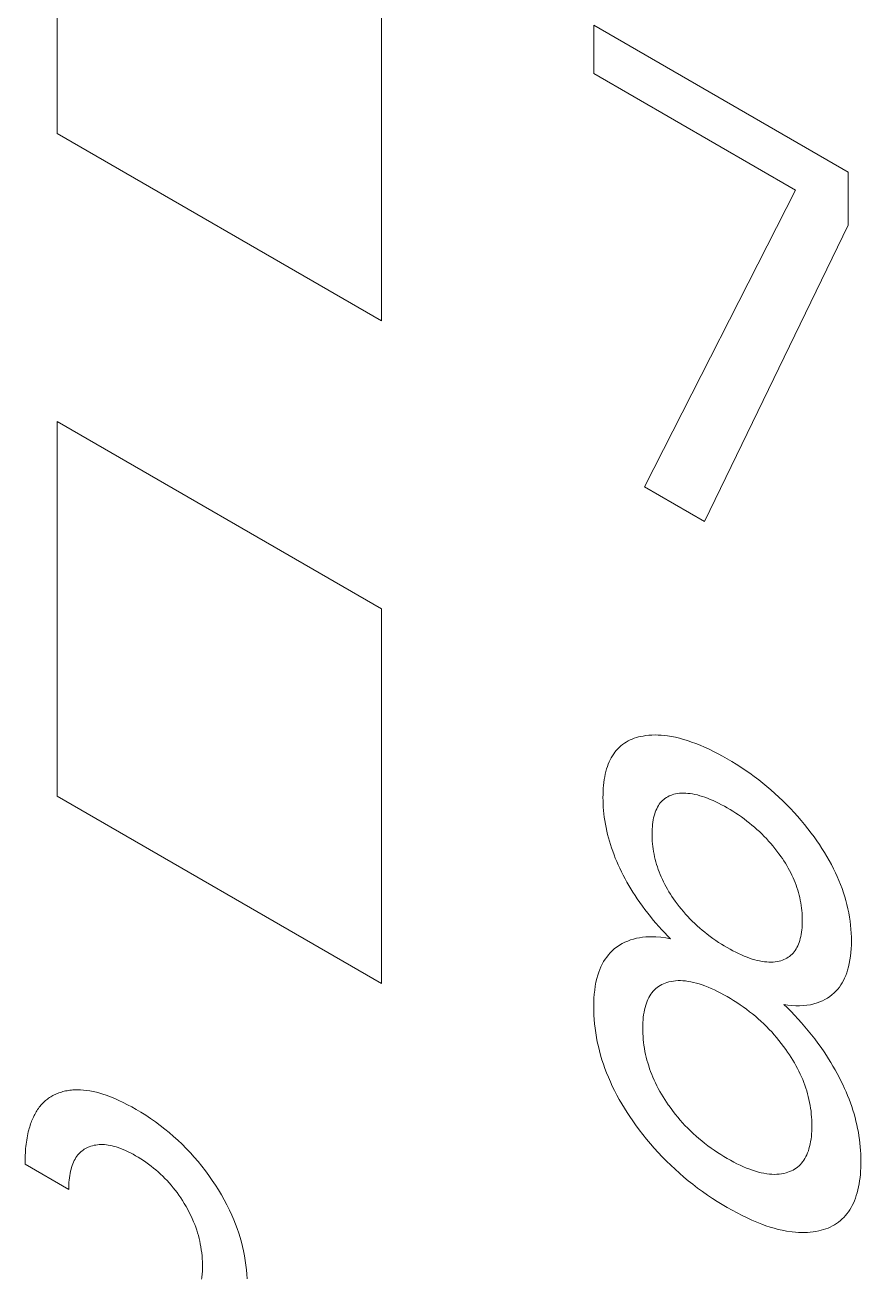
# Model space of a CAD drawing. Header units: inches. Extents: x 67578 to 72421, y -34894 to -31675.
# Drawn here: x 69740.17 to 69743.93, y -33412.7 to -33407.06 of the extents above; entities that cross this region are included whole.
import ezdxf

# ---------------------------------------------------------------- set-up
doc = ezdxf.new("R2010")
doc.units = ezdxf.units.IN
doc.header["$MEASUREMENT"] = 0

# ---------------------------------------------------------------- blocks, each defined once
blk = doc.blocks.new('ET200S')
at = {"lineweight": 0}
for p, q in [((92.917, -36.5998), (92.917, -37.6613)), ((93.8362, -38.192), (93.8362, -37.1305)), ((94.4372, -37.3551), (95.1581, -37.7713)), ((94.4372, -37.4922), (94.4372, -37.3551)), ((95.0085, -37.822), (94.4372, -37.4922)), ((92.917, -37.6613), (93.8362, -38.192)), ((95.1581, -37.7713), (95.1581, -37.9214)), ((94.5808, -38.6627), (95.0085, -37.822)), ((95.1581, -37.9214), (94.7515, -38.7612)), ((93.8362, -39.0085), (92.917, -38.4778)), ((92.917, -38.4778), (92.917, -39.5392)), ((94.7515, -38.7612), (94.5808, -38.6627)), ((93.8362, -40.0699), (93.8362, -39.0085)), ((94.524, -39.3888), (94.5189, -39.3925)), ((94.5293, -39.3855), (94.524, -39.3888)), ((94.5348, -39.3824), (94.5293, -39.3855)), ((94.5404, -39.3796), (94.5348, -39.3824)), ((94.5462, -39.3771), (94.5404, -39.3796)), ((94.5521, -39.3749), (94.5462, -39.3771)), ((94.5582, -39.3729), (94.5521, -39.3749)), ((94.5644, -39.3712), (94.5582, -39.3729)), ((94.5707, -39.3697), (94.5644, -39.3712)), ((94.5771, -39.3684), (94.5707, -39.3697)), ((94.5853, -39.3672), (94.5771, -39.3684)), ((94.5937, -39.3663), (94.5853, -39.3672)), ((94.6023, -39.3657), (94.5937, -39.3663)), ((94.6109, -39.3655), (94.6023, -39.3657)), ((94.6197, -39.3657), (94.6109, -39.3655)), ((94.6286, -39.3661), (94.6197, -39.3657)), ((94.6376, -39.367), (94.6286, -39.3661)), ((94.6466, -39.3681), (94.6376, -39.367)), ((94.6577, -39.3699), (94.6466, -39.3681)), ((94.6689, -39.3721), (94.6577, -39.3699)), ((94.6802, -39.3748), (94.6689, -39.3721)), ((94.6915, -39.3779), (94.6802, -39.3748)), ((94.703, -39.3815), (94.6915, -39.3779)), ((94.7145, -39.3854), (94.703, -39.3815)), ((94.7261, -39.3896), (94.7145, -39.3854)), ((94.7387, -39.3947), (94.7261, -39.3896)), ((94.4903, -39.4244), (94.4871, -39.43)), ((94.4938, -39.4191), (94.4903, -39.4244)), ((94.4974, -39.4141), (94.4938, -39.4191)), ((94.5013, -39.4093), (94.4974, -39.4141)), ((94.5053, -39.4047), (94.5013, -39.4093)), ((94.5096, -39.4005), (94.5053, -39.4047)), ((94.514, -39.3964), (94.5096, -39.4005)), ((94.5189, -39.3925), (94.514, -39.3964)), ((94.7514, -39.4002), (94.7387, -39.3947)), ((94.7642, -39.4061), (94.7514, -39.4002)), ((94.7769, -39.4123), (94.7642, -39.4061)), ((94.7897, -39.4189), (94.7769, -39.4123)), ((94.8025, -39.4258), (94.7897, -39.4189)), ((94.8153, -39.4331), (94.8025, -39.4258)), ((94.4739, -39.4615), (94.4718, -39.4688)), ((94.4762, -39.4545), (94.4739, -39.4615)), ((94.4786, -39.448), (94.4762, -39.4545)), ((94.4812, -39.4418), (94.4786, -39.448)), ((94.484, -39.4358), (94.4812, -39.4418)), ((94.4871, -39.43), (94.484, -39.4358)), ((94.8282, -39.4406), (94.8153, -39.4331)), ((94.841, -39.4485), (94.8282, -39.4406)), ((94.8538, -39.4567), (94.841, -39.4485)), ((94.8665, -39.4652), (94.8538, -39.4567)), ((94.4671, -39.4919), (94.466, -39.4999)), ((94.4685, -39.484), (94.4671, -39.4919)), ((94.47, -39.4763), (94.4685, -39.484)), ((94.4718, -39.4688), (94.47, -39.4763)), ((94.8793, -39.474), (94.8665, -39.4652)), ((94.892, -39.4832), (94.8793, -39.474)), ((94.9046, -39.4927), (94.892, -39.4832)), ((94.9162, -39.5018), (94.9046, -39.4927)), ((94.4636, -39.5337), (94.4635, -39.5425)), ((94.4639, -39.5251), (94.4636, -39.5337)), ((94.4644, -39.5165), (94.4639, -39.5251)), ((94.4651, -39.5082), (94.4644, -39.5165)), ((94.466, -39.4999), (94.4651, -39.5082)), ((94.6597, -39.5349), (94.6642, -39.5336)), ((94.6642, -39.5336), (94.6688, -39.5325)), ((94.6688, -39.5325), (94.6744, -39.5314)), ((94.6744, -39.5314), (94.6801, -39.5307)), ((94.6801, -39.5307), (94.686, -39.5303)), ((94.686, -39.5303), (94.692, -39.5302)), ((94.692, -39.5302), (94.698, -39.5303)), ((94.698, -39.5303), (94.7042, -39.5308)), ((94.7042, -39.5308), (94.7104, -39.5315)), ((94.7104, -39.5315), (94.7172, -39.5325)), ((94.7172, -39.5325), (94.7241, -39.5339)), ((94.7241, -39.5339), (94.731, -39.5355)), ((94.9277, -39.5112), (94.9162, -39.5018)), ((94.9392, -39.5209), (94.9277, -39.5112)), ((94.9505, -39.5309), (94.9392, -39.5209)), ((94.9618, -39.5413), (94.9505, -39.5309)), ((92.917, -39.5392), (93.8362, -40.0699)), ((94.4635, -39.5425), (94.4636, -39.5516)), ((94.4636, -39.5516), (94.464, -39.5608)), ((94.464, -39.5608), (94.4645, -39.5701)), ((94.6179, -39.5699), (94.6204, -39.5657)), ((94.6204, -39.5657), (94.623, -39.5617)), ((94.623, -39.5617), (94.6258, -39.558)), ((94.6258, -39.558), (94.6288, -39.5545)), ((94.6288, -39.5545), (94.632, -39.5512)), ((94.632, -39.5512), (94.6355, -39.5481)), ((94.6355, -39.5481), (94.6391, -39.5453)), ((94.6391, -39.5453), (94.643, -39.5427)), ((94.643, -39.5427), (94.6469, -39.5404)), ((94.6469, -39.5404), (94.651, -39.5383)), ((94.651, -39.5383), (94.6553, -39.5365)), ((94.6553, -39.5365), (94.6597, -39.5349)), ((94.731, -39.5355), (94.738, -39.5374)), ((94.738, -39.5374), (94.7451, -39.5396)), ((94.7451, -39.5396), (94.7522, -39.542)), ((94.7522, -39.542), (94.7593, -39.5446)), ((94.7593, -39.5446), (94.7673, -39.5478)), ((94.7673, -39.5478), (94.7752, -39.5513)), ((94.7752, -39.5513), (94.7832, -39.555)), ((94.7832, -39.555), (94.7912, -39.5589)), ((94.7912, -39.5589), (94.7993, -39.5631)), ((94.7993, -39.5631), (94.8073, -39.5674)), ((94.8073, -39.5674), (94.8153, -39.572)), ((94.973, -39.5519), (94.9618, -39.5413)), ((94.9841, -39.5629), (94.973, -39.5519)), ((94.9944, -39.5736), (94.9841, -39.5629)), ((94.4645, -39.5701), (94.4652, -39.5795)), ((94.4652, -39.5795), (94.4661, -39.5889)), ((94.4661, -39.5889), (94.4673, -39.5985)), ((94.4673, -39.5985), (94.4687, -39.6082)), ((94.6057, -39.6063), (94.6069, -39.6003)), ((94.6069, -39.6003), (94.6083, -39.5944)), ((94.6083, -39.5944), (94.61, -39.5888)), ((94.61, -39.5888), (94.6117, -39.5838)), ((94.6117, -39.5838), (94.6136, -39.579)), ((94.6136, -39.579), (94.6156, -39.5744)), ((94.6156, -39.5744), (94.6179, -39.5699)), ((94.8153, -39.572), (94.8234, -39.5767)), ((94.8234, -39.5767), (94.8314, -39.5816)), ((94.8314, -39.5816), (94.8395, -39.5868)), ((94.8395, -39.5868), (94.8475, -39.5921)), ((94.8475, -39.5921), (94.8555, -39.5976)), ((94.8555, -39.5976), (94.8634, -39.6034)), ((94.8634, -39.6034), (94.8714, -39.6093)), ((95.0047, -39.5846), (94.9944, -39.5736)), ((95.0148, -39.5958), (95.0047, -39.5846)), ((95.0248, -39.6074), (95.0148, -39.5958)), ((94.4687, -39.6082), (94.4703, -39.6179)), ((94.4703, -39.6179), (94.4722, -39.6277)), ((94.4722, -39.6277), (94.4743, -39.6376)), ((94.4743, -39.6376), (94.4766, -39.6471)), ((94.6026, -39.6453), (94.6027, -39.6385)), ((94.6027, -39.6385), (94.6029, -39.6318)), ((94.6029, -39.6318), (94.6034, -39.6252)), ((94.6034, -39.6252), (94.604, -39.6188)), ((94.604, -39.6188), (94.6048, -39.6124)), ((94.6048, -39.6124), (94.6057, -39.6063)), ((94.8714, -39.6093), (94.8785, -39.6149)), ((94.8785, -39.6149), (94.8856, -39.6207)), ((94.8856, -39.6207), (94.8927, -39.6267)), ((94.8927, -39.6267), (94.8997, -39.6329)), ((94.8997, -39.6329), (94.9066, -39.6392)), ((94.9066, -39.6392), (94.9135, -39.6458)), ((95.0346, -39.6192), (95.0248, -39.6074)), ((95.0442, -39.6313), (95.0346, -39.6192)), ((95.0536, -39.6436), (95.0442, -39.6313)), ((94.4766, -39.6471), (94.4791, -39.6566)), ((94.4791, -39.6566), (94.4818, -39.6662)), ((94.4818, -39.6662), (94.4847, -39.6758)), ((94.4847, -39.6758), (94.4878, -39.6854)), ((94.6027, -39.6523), (94.6026, -39.6453)), ((94.6029, -39.6593), (94.6027, -39.6523)), ((94.6033, -39.6665), (94.6029, -39.6593)), ((94.6039, -39.6737), (94.6033, -39.6665)), ((94.6047, -39.681), (94.6039, -39.6737)), ((94.9135, -39.6458), (94.9203, -39.6526)), ((94.9203, -39.6526), (94.9265, -39.6591)), ((94.9265, -39.6591), (94.9327, -39.6658)), ((94.9327, -39.6658), (94.9387, -39.6726)), ((94.9387, -39.6726), (94.9447, -39.6796)), ((95.0614, -39.6541), (95.0536, -39.6436)), ((95.0691, -39.6649), (95.0614, -39.6541)), ((95.0766, -39.6758), (95.0691, -39.6649)), ((95.0838, -39.6869), (95.0766, -39.6758)), ((94.4878, -39.6854), (94.4912, -39.695)), ((94.4912, -39.695), (94.4948, -39.7046)), ((94.4948, -39.7046), (94.4985, -39.7142)), ((94.6057, -39.6883), (94.6047, -39.681)), ((94.6069, -39.6958), (94.6057, -39.6883)), ((94.6083, -39.7033), (94.6069, -39.6958)), ((94.6099, -39.7109), (94.6083, -39.7033)), ((94.6116, -39.7179), (94.6099, -39.7109)), ((94.9447, -39.6796), (94.9506, -39.6868)), ((94.9506, -39.6868), (94.9563, -39.6942)), ((94.9563, -39.6942), (94.9619, -39.7017)), ((94.9619, -39.7017), (94.963, -39.7032)), ((94.963, -39.7032), (94.9674, -39.7095)), ((94.9674, -39.7095), (94.9718, -39.7158)), ((95.0909, -39.6981), (95.0838, -39.6869)), ((95.0977, -39.7095), (95.0909, -39.6981)), ((95.1043, -39.721), (95.0977, -39.7095)), ((94.4985, -39.7142), (94.5025, -39.7237)), ((94.5025, -39.7237), (94.5066, -39.7332)), ((94.5066, -39.7332), (94.5112, -39.7432)), ((94.5112, -39.7432), (94.516, -39.7531)), ((94.6134, -39.7249), (94.6116, -39.7179)), ((94.6155, -39.732), (94.6134, -39.7249)), ((94.6177, -39.7391), (94.6155, -39.732)), ((94.6201, -39.7462), (94.6177, -39.7391)), ((94.6228, -39.7533), (94.6201, -39.7462)), ((94.9718, -39.7158), (94.976, -39.7223)), ((94.976, -39.7223), (94.9802, -39.7289)), ((94.9802, -39.7289), (94.9842, -39.7355)), ((94.9842, -39.7355), (94.988, -39.7423)), ((94.988, -39.7423), (94.9917, -39.7491)), ((95.1107, -39.7326), (95.1043, -39.721)), ((95.1167, -39.7444), (95.1107, -39.7326)), ((95.1221, -39.7556), (95.1167, -39.7444)), ((94.516, -39.7531), (94.521, -39.7629)), ((94.521, -39.7629), (94.5262, -39.7727)), ((94.5262, -39.7727), (94.5315, -39.7824)), ((94.5315, -39.7824), (94.537, -39.792)), ((94.6256, -39.7603), (94.6228, -39.7533)), ((94.6285, -39.7674), (94.6256, -39.7603)), ((94.6317, -39.7744), (94.6285, -39.7674)), ((94.6351, -39.7815), (94.6317, -39.7744)), ((94.6387, -39.7886), (94.6351, -39.7815)), ((94.9917, -39.7491), (94.9953, -39.7559)), ((94.9953, -39.7559), (94.9987, -39.7629)), ((94.9987, -39.7629), (95.0019, -39.7698)), ((95.0019, -39.7698), (95.0049, -39.7768)), ((95.0049, -39.7768), (95.0077, -39.7838)), ((95.1272, -39.7668), (95.1221, -39.7556)), ((95.132, -39.7781), (95.1272, -39.7668)), ((95.1365, -39.7894), (95.132, -39.7781)), ((94.537, -39.792), (94.5427, -39.8015)), ((94.5427, -39.8015), (94.5485, -39.8109)), ((94.5485, -39.8109), (94.5545, -39.8202)), ((94.6425, -39.7956), (94.6387, -39.7886)), ((94.6464, -39.8025), (94.6425, -39.7956)), ((94.6505, -39.8094), (94.6464, -39.8025)), ((94.6547, -39.8161), (94.6505, -39.8094)), ((94.659, -39.8228), (94.6547, -39.8161)), ((95.0077, -39.7838), (95.0103, -39.7909)), ((95.0103, -39.7909), (95.0128, -39.7979)), ((95.0128, -39.7979), (95.0151, -39.805)), ((95.0151, -39.805), (95.0171, -39.812)), ((95.0171, -39.812), (95.019, -39.819)), ((95.1408, -39.8008), (95.1365, -39.7894)), ((95.1447, -39.8122), (95.1408, -39.8008)), ((95.1483, -39.8235), (95.1447, -39.8122)), ((94.5545, -39.8202), (94.5605, -39.8293)), ((94.5605, -39.8293), (94.5677, -39.8398)), ((94.5677, -39.8398), (94.575, -39.8502)), ((94.575, -39.8502), (94.5825, -39.8603)), ((94.6635, -39.8294), (94.659, -39.8228)), ((94.668, -39.8359), (94.6635, -39.8294)), ((94.6736, -39.8435), (94.668, -39.8359)), ((94.6794, -39.851), (94.6736, -39.8435)), ((94.6853, -39.8584), (94.6794, -39.851)), ((95.019, -39.819), (95.0207, -39.826)), ((95.0207, -39.826), (95.0224, -39.8335)), ((95.0224, -39.8335), (95.0238, -39.8409)), ((95.0238, -39.8409), (95.025, -39.8483)), ((95.025, -39.8483), (95.0259, -39.8556)), ((95.1516, -39.8348), (95.1483, -39.8235)), ((95.1545, -39.8461), (95.1516, -39.8348)), ((95.1573, -39.858), (95.1545, -39.8461)), ((94.5825, -39.8603), (94.5901, -39.8703)), ((94.5901, -39.8703), (94.5978, -39.8801)), ((94.5978, -39.8801), (94.6056, -39.8897)), ((94.6912, -39.8656), (94.6853, -39.8584)), ((94.6973, -39.8726), (94.6912, -39.8656)), ((94.7035, -39.8794), (94.6973, -39.8726)), ((94.7098, -39.886), (94.7035, -39.8794)), ((94.7166, -39.8929), (94.7098, -39.886)), ((95.0259, -39.8556), (95.0267, -39.8628)), ((95.0267, -39.8628), (95.0273, -39.87)), ((95.0273, -39.87), (95.0278, -39.8771)), ((95.0278, -39.8771), (95.028, -39.8841)), ((95.028, -39.8841), (95.0281, -39.891)), ((95.1597, -39.8697), (95.1573, -39.858)), ((95.1617, -39.8814), (95.1597, -39.8697)), ((95.1634, -39.8929), (95.1617, -39.8814)), ((94.6056, -39.8897), (94.6136, -39.899)), ((94.6136, -39.899), (94.6217, -39.9082)), ((94.6217, -39.9082), (94.6299, -39.9173)), ((94.6299, -39.9173), (94.6383, -39.9261)), ((94.7235, -39.8996), (94.7166, -39.8929)), ((94.7305, -39.9061), (94.7235, -39.8996)), ((94.7375, -39.9124), (94.7305, -39.9061)), ((94.7446, -39.9184), (94.7375, -39.9124)), ((94.7517, -39.9243), (94.7446, -39.9184)), ((94.7589, -39.93), (94.7517, -39.9243)), ((95.026, -39.9242), (95.025, -39.9304)), ((95.0268, -39.9178), (95.026, -39.9242)), ((95.0274, -39.9113), (95.0268, -39.9178)), ((95.0278, -39.9046), (95.0274, -39.9113)), ((95.028, -39.8978), (95.0278, -39.9046)), ((95.0281, -39.891), (95.028, -39.8978)), ((95.1648, -39.9044), (95.1634, -39.8929)), ((95.1658, -39.9157), (95.1648, -39.9044)), ((95.1666, -39.9268), (95.1658, -39.9157)), ((94.5179, -39.9564), (94.5105, -39.9607)), ((94.5256, -39.9525), (94.5179, -39.9564)), ((94.5336, -39.9491), (94.5256, -39.9525)), ((94.5417, -39.9461), (94.5336, -39.9491)), ((94.55, -39.9436), (94.5417, -39.9461)), ((94.5584, -39.9414), (94.55, -39.9436)), ((94.567, -39.9397), (94.5584, -39.9414)), ((94.5757, -39.9384), (94.567, -39.9397)), ((94.5849, -39.9375), (94.5757, -39.9384)), ((94.5943, -39.9371), (94.5849, -39.9375)), ((94.6039, -39.937), (94.5943, -39.9371)), ((94.6136, -39.9374), (94.6039, -39.937)), ((94.6273, -39.9386), (94.6136, -39.9374)), ((94.6412, -39.9405), (94.6273, -39.9386)), ((94.6383, -39.9261), (94.6467, -39.9347)), ((94.6552, -39.943), (94.6412, -39.9405)), ((94.6467, -39.9347), (94.6552, -39.943)), ((94.7669, -39.936), (94.7589, -39.93)), ((94.7749, -39.9419), (94.7669, -39.936)), ((94.783, -39.9475), (94.7749, -39.9419)), ((94.7911, -39.9529), (94.783, -39.9475)), ((94.7991, -39.958), (94.7911, -39.9529)), ((94.8072, -39.963), (94.7991, -39.958)), ((95.0173, -39.9581), (95.0152, -39.9628)), ((95.0191, -39.9532), (95.0173, -39.9581)), ((95.0208, -39.9481), (95.0191, -39.9532)), ((95.0224, -39.9424), (95.0208, -39.9481)), ((95.0238, -39.9365), (95.0224, -39.9424)), ((95.025, -39.9304), (95.0238, -39.9365)), ((95.1665, -39.971), (95.167, -39.9599)), ((95.167, -39.9378), (95.1666, -39.9268)), ((95.1672, -39.9487), (95.167, -39.9378)), ((95.167, -39.9599), (95.1672, -39.9487)), ((94.474, -39.9944), (94.4695, -40.0007)), ((94.4787, -39.9884), (94.474, -39.9944)), ((94.4837, -39.9827), (94.4787, -39.9884)), ((94.4899, -39.9765), (94.4837, -39.9827)), ((94.4964, -39.9707), (94.4899, -39.9765)), ((94.5033, -39.9655), (94.4964, -39.9707)), ((94.5105, -39.9607), (94.5033, -39.9655)), ((94.8153, -39.9678), (94.8072, -39.963)), ((94.8235, -39.9724), (94.8153, -39.9678)), ((94.8316, -39.9768), (94.8235, -39.9724)), ((94.8396, -39.9809), (94.8316, -39.9768)), ((94.8477, -39.9849), (94.8396, -39.9809)), ((94.8558, -39.9886), (94.8477, -39.9849)), ((94.8638, -39.992), (94.8558, -39.9886)), ((94.8718, -39.9952), (94.8638, -39.992)), ((94.879, -39.9978), (94.8718, -39.9952)), ((94.9882, -39.9952), (94.9843, -39.9976)), ((94.992, -39.9925), (94.9882, -39.9952)), ((94.9956, -39.9896), (94.992, -39.9925)), ((94.999, -39.9864), (94.9956, -39.9896)), ((95.0022, -39.9831), (94.999, -39.9864)), ((95.0051, -39.9795), (95.0022, -39.9831)), ((95.0079, -39.9756), (95.0051, -39.9795)), ((95.0106, -39.9716), (95.0079, -39.9756)), ((95.013, -39.9673), (95.0106, -39.9716)), ((95.0152, -39.9628), (95.013, -39.9673)), ((95.1631, -40.0027), (95.1646, -39.9924)), ((95.1646, -39.9924), (95.1657, -39.9818)), ((95.1657, -39.9818), (95.1665, -39.971)), ((94.4546, -40.0295), (94.4516, -40.0374)), ((94.4579, -40.0218), (94.4546, -40.0295)), ((94.4615, -40.0145), (94.4579, -40.0218)), ((94.4654, -40.0074), (94.4615, -40.0145)), ((94.4695, -40.0007), (94.4654, -40.0074)), ((94.8861, -40.0002), (94.879, -39.9978)), ((94.8932, -40.0023), (94.8861, -40.0002)), ((94.9002, -40.0041), (94.8932, -40.0023)), ((94.9072, -40.0057), (94.9002, -40.0041)), ((94.9141, -40.0069), (94.9072, -40.0057)), ((94.9209, -40.0079), (94.9141, -40.0069)), ((94.9272, -40.0085), (94.9209, -40.0079)), ((94.9334, -40.0088), (94.9272, -40.0085)), ((94.9395, -40.0089), (94.9334, -40.0088)), ((94.9454, -40.0086), (94.9395, -40.0089)), ((94.9513, -40.008), (94.9454, -40.0086)), ((94.9571, -40.0072), (94.9513, -40.008)), ((94.9627, -40.006), (94.9571, -40.0072)), ((94.9672, -40.0048), (94.9627, -40.006)), ((94.9717, -40.0033), (94.9672, -40.0048)), ((94.976, -40.0016), (94.9717, -40.0033)), ((94.9802, -39.9997), (94.976, -40.0016)), ((94.9843, -39.9976), (94.9802, -39.9997)), ((95.1564, -40.0319), (95.159, -40.0225)), ((95.159, -40.0225), (95.1612, -40.0128)), ((95.1612, -40.0128), (95.1631, -40.0027)), ((94.4436, -40.0661), (94.4417, -40.0769)), ((94.446, -40.0557), (94.4436, -40.0661)), ((94.4488, -40.0456), (94.446, -40.0557)), ((94.4516, -40.0374), (94.4488, -40.0456)), ((94.6398, -40.0681), (94.6448, -40.0664)), ((94.6448, -40.0664), (94.65, -40.065)), ((94.65, -40.065), (94.6563, -40.0636)), ((94.6563, -40.0636), (94.6628, -40.0625)), ((94.6628, -40.0625), (94.6694, -40.0618)), ((94.6694, -40.0618), (94.6762, -40.0614)), ((94.6762, -40.0614), (94.683, -40.0614)), ((94.683, -40.0614), (94.69, -40.0617)), ((94.69, -40.0617), (94.6971, -40.0623)), ((94.6971, -40.0623), (94.7047, -40.0633)), ((94.7047, -40.0633), (94.7125, -40.0647)), ((94.7125, -40.0647), (94.7203, -40.0664)), ((94.7203, -40.0664), (94.7282, -40.0684)), ((95.141, -40.0674), (95.1446, -40.0609)), ((95.1446, -40.0609), (95.148, -40.054)), ((95.148, -40.054), (95.1511, -40.0469)), ((95.1511, -40.0469), (95.1539, -40.0395)), ((95.1539, -40.0395), (95.1564, -40.0319)), ((94.4388, -40.0993), (94.438, -40.111)), ((94.4401, -40.088), (94.4388, -40.0993)), ((94.4417, -40.0769), (94.4401, -40.088)), ((94.5961, -40.1045), (94.599, -40.0998)), ((94.599, -40.0998), (94.6021, -40.0955)), ((94.6021, -40.0955), (94.6055, -40.0914)), ((94.6055, -40.0914), (94.609, -40.0876)), ((94.609, -40.0876), (94.6129, -40.0839)), ((94.6129, -40.0839), (94.617, -40.0806)), ((94.617, -40.0806), (94.6212, -40.0776)), ((94.6212, -40.0776), (94.6256, -40.0748)), ((94.6256, -40.0748), (94.6302, -40.0723)), ((94.6302, -40.0723), (94.635, -40.0701)), ((94.635, -40.0701), (94.6398, -40.0681)), ((94.7282, -40.0684), (94.7361, -40.0707)), ((94.7361, -40.0707), (94.7442, -40.0733)), ((94.7442, -40.0733), (94.7522, -40.0762)), ((94.7522, -40.0762), (94.7612, -40.0797)), ((94.7612, -40.0797), (94.7701, -40.0835)), ((94.7701, -40.0835), (94.7791, -40.0876)), ((94.7791, -40.0876), (94.7882, -40.092)), ((94.7882, -40.092), (94.7972, -40.0967)), ((94.7972, -40.0967), (94.8063, -40.1015)), ((94.8063, -40.1015), (94.8153, -40.1067)), ((95.1058, -40.1065), (95.1122, -40.1016)), ((95.1122, -40.1016), (95.1183, -40.0963)), ((95.1183, -40.0963), (95.1241, -40.0905)), ((95.1241, -40.0905), (95.1287, -40.0852)), ((95.1287, -40.0852), (95.133, -40.0796)), ((95.133, -40.0796), (95.1372, -40.0736)), ((95.1372, -40.0736), (95.141, -40.0674)), ((94.4374, -40.1228), (94.4372, -40.1349)), ((94.4372, -40.1349), (94.4374, -40.1469)), ((94.438, -40.111), (94.4374, -40.1228)), ((94.5811, -40.144), (94.5827, -40.1374)), ((94.5827, -40.1374), (94.5845, -40.131)), ((94.5845, -40.131), (94.5864, -40.1252)), ((94.5864, -40.1252), (94.5885, -40.1197)), ((94.5885, -40.1197), (94.5908, -40.1144)), ((94.5908, -40.1144), (94.5933, -40.1093)), ((94.5933, -40.1093), (94.5961, -40.1045)), ((94.8153, -40.1067), (94.8245, -40.112)), ((94.8245, -40.112), (94.8336, -40.1176)), ((94.8336, -40.1176), (94.8427, -40.1235)), ((94.8427, -40.1235), (94.8518, -40.1296)), ((94.8518, -40.1296), (94.8609, -40.1359)), ((94.8609, -40.1359), (94.8699, -40.1425)), ((94.9755, -40.1288), (94.9869, -40.1306)), ((94.9858, -40.1386), (94.9755, -40.1288)), ((94.9869, -40.1306), (94.9982, -40.1319)), ((94.9982, -40.1319), (95.0094, -40.1326)), ((95.0094, -40.1326), (95.0201, -40.1327)), ((95.0201, -40.1327), (95.0306, -40.1322)), ((95.0306, -40.1322), (95.0409, -40.1311)), ((95.0409, -40.1311), (95.0509, -40.1295)), ((95.0509, -40.1295), (95.0607, -40.1273)), ((95.0607, -40.1273), (95.0702, -40.1245)), ((95.0702, -40.1245), (95.0778, -40.1217)), ((95.0778, -40.1217), (95.0851, -40.1185)), ((95.0851, -40.1185), (95.0923, -40.115)), ((95.0923, -40.115), (95.0992, -40.1109)), ((95.0992, -40.1109), (95.1058, -40.1065)), ((94.4374, -40.1469), (94.4378, -40.159)), ((94.4378, -40.159), (94.4385, -40.1714)), ((94.4385, -40.1714), (94.4396, -40.1838)), ((94.5767, -40.1799), (94.5772, -40.1724)), ((94.5772, -40.1724), (94.5778, -40.1651)), ((94.5778, -40.1651), (94.5787, -40.1579)), ((94.5787, -40.1579), (94.5798, -40.1509)), ((94.5798, -40.1509), (94.5811, -40.144)), ((94.8699, -40.1425), (94.8789, -40.1493)), ((94.8789, -40.1493), (94.887, -40.1558)), ((94.887, -40.1558), (94.8951, -40.1624)), ((94.8951, -40.1624), (94.903, -40.1693)), ((94.903, -40.1693), (94.911, -40.1764)), ((94.9961, -40.1488), (94.9858, -40.1386)), ((95.0062, -40.1593), (94.9961, -40.1488)), ((95.0162, -40.17), (95.0062, -40.1593)), ((95.026, -40.1808), (95.0162, -40.17)), ((94.4396, -40.1838), (94.4411, -40.1964)), ((94.4411, -40.1964), (94.4428, -40.2092)), ((94.5763, -40.1952), (94.5764, -40.1875)), ((94.5764, -40.2032), (94.5763, -40.1952)), ((94.5764, -40.1875), (94.5767, -40.1799)), ((94.5766, -40.2113), (94.5764, -40.2032)), ((94.911, -40.1764), (94.9188, -40.1838)), ((94.9188, -40.1838), (94.9266, -40.1914)), ((94.9266, -40.1914), (94.9343, -40.1993)), ((94.9343, -40.1993), (94.9414, -40.2068)), ((94.9414, -40.2068), (94.9484, -40.2146)), ((95.0356, -40.1919), (95.026, -40.1808)), ((95.045, -40.2033), (95.0356, -40.1919)), ((95.0543, -40.2148), (95.045, -40.2033)), ((94.4428, -40.2092), (94.445, -40.222)), ((94.445, -40.222), (94.4475, -40.235)), ((94.4475, -40.235), (94.4504, -40.2481)), ((94.5771, -40.2195), (94.5766, -40.2113)), ((94.5777, -40.2277), (94.5771, -40.2195)), ((94.5786, -40.2361), (94.5777, -40.2277)), ((94.5797, -40.2445), (94.5786, -40.2361)), ((94.9484, -40.2146), (94.9552, -40.2226)), ((94.9552, -40.2226), (94.962, -40.2307)), ((94.962, -40.2307), (94.9686, -40.2391)), ((94.9686, -40.2391), (94.9751, -40.2477)), ((95.0634, -40.2266), (95.0543, -40.2148)), ((95.0724, -40.2386), (95.0634, -40.2266)), ((95.0812, -40.2509), (95.0724, -40.2386)), ((94.4504, -40.2481), (94.4535, -40.2604)), ((94.4535, -40.2604), (94.4569, -40.2729)), ((94.4569, -40.2729), (94.4607, -40.2853)), ((94.581, -40.2531), (94.5797, -40.2445)), ((94.5825, -40.2617), (94.581, -40.2531)), ((94.5843, -40.2703), (94.5825, -40.2617)), ((94.5862, -40.2783), (94.5843, -40.2703)), ((94.5882, -40.2864), (94.5862, -40.2783)), ((94.9751, -40.2477), (94.9815, -40.2564)), ((94.9815, -40.2564), (94.9866, -40.2637)), ((94.9866, -40.2637), (94.9916, -40.2712)), ((94.9916, -40.2712), (94.9965, -40.2787)), ((94.9965, -40.2787), (95.0012, -40.2863)), ((95.0897, -40.2633), (95.0812, -40.2509)), ((95.0963, -40.2732), (95.0897, -40.2633)), ((95.1027, -40.2832), (95.0963, -40.2732)), ((94.4607, -40.2853), (94.4648, -40.2978)), ((94.4648, -40.2978), (94.4692, -40.3103)), ((94.4692, -40.3103), (94.4739, -40.3227)), ((94.5905, -40.2944), (94.5882, -40.2864)), ((94.593, -40.3025), (94.5905, -40.2944)), ((94.5956, -40.3107), (94.593, -40.3025)), ((94.5985, -40.3188), (94.5956, -40.3107)), ((95.0012, -40.2863), (95.0058, -40.2941)), ((95.0058, -40.2941), (95.0102, -40.3019)), ((95.0102, -40.3019), (95.0145, -40.3098)), ((95.0145, -40.3098), (95.0185, -40.3178)), ((95.1089, -40.2932), (95.1027, -40.2832)), ((95.115, -40.3034), (95.1089, -40.2932)), ((95.121, -40.3137), (95.115, -40.3034)), ((95.1267, -40.3241), (95.121, -40.3137)), ((94.4739, -40.3227), (94.479, -40.3351)), ((94.479, -40.3351), (94.4844, -40.3475)), ((94.4844, -40.3475), (94.49, -40.3598)), ((94.6016, -40.3269), (94.5985, -40.3188)), ((94.6049, -40.3349), (94.6016, -40.3269)), ((94.6084, -40.343), (94.6049, -40.3349)), ((94.6121, -40.3511), (94.6084, -40.343)), ((95.0185, -40.3178), (95.0224, -40.3258)), ((95.0224, -40.3258), (95.026, -40.3337)), ((95.026, -40.3337), (95.0293, -40.3417)), ((95.0293, -40.3417), (95.0325, -40.3497)), ((95.0325, -40.3497), (95.0354, -40.3577)), ((95.1323, -40.3346), (95.1267, -40.3241)), ((95.1377, -40.3452), (95.1323, -40.3346)), ((95.1428, -40.3558), (95.1377, -40.3452)), ((94.49, -40.3598), (94.4963, -40.3726)), ((94.4963, -40.3726), (94.5029, -40.3853)), ((94.5029, -40.3853), (94.5097, -40.3978)), ((94.6161, -40.3591), (94.6121, -40.3511)), ((94.6202, -40.3671), (94.6161, -40.3591)), ((94.6246, -40.375), (94.6202, -40.3671)), ((94.6291, -40.3828), (94.6246, -40.375)), ((94.6337, -40.3905), (94.6291, -40.3828)), ((95.0354, -40.3577), (95.0381, -40.3657)), ((95.0381, -40.3657), (95.0407, -40.3737)), ((95.0407, -40.3737), (95.043, -40.3817)), ((95.043, -40.3817), (95.0451, -40.3897)), ((95.1478, -40.3665), (95.1428, -40.3558)), ((95.1523, -40.3767), (95.1478, -40.3665)), ((95.1565, -40.387), (95.1523, -40.3767)), ((94.5097, -40.3978), (94.5169, -40.4102)), ((94.5169, -40.4102), (94.5243, -40.4225)), ((94.6385, -40.3981), (94.6337, -40.3905)), ((94.6434, -40.4057), (94.6385, -40.3981)), ((94.6485, -40.4131), (94.6434, -40.4057)), ((94.65, -40.4153), (94.6485, -40.4131)), ((94.6562, -40.4238), (94.65, -40.4153)), ((95.0451, -40.3897), (95.047, -40.3976)), ((95.047, -40.3976), (95.0488, -40.4061)), ((95.0488, -40.4061), (95.0503, -40.4146)), ((95.0503, -40.4146), (95.0517, -40.423)), ((95.1606, -40.3973), (95.1565, -40.387)), ((95.1644, -40.4076), (95.1606, -40.3973)), ((95.1681, -40.418), (95.1644, -40.4076)), ((95.1714, -40.4283), (95.1681, -40.418)), ((94.5243, -40.4225), (94.5319, -40.4346)), ((94.5319, -40.4346), (94.5397, -40.4466)), ((94.5397, -40.4466), (94.5478, -40.4583)), ((94.6624, -40.4322), (94.6562, -40.4238)), ((94.6689, -40.4404), (94.6624, -40.4322)), ((94.6754, -40.4484), (94.6689, -40.4404)), ((94.6821, -40.4562), (94.6754, -40.4484)), ((94.6889, -40.4638), (94.6821, -40.4562)), ((95.0517, -40.423), (95.0528, -40.4314)), ((95.0528, -40.4314), (95.0536, -40.4396)), ((95.0536, -40.4396), (95.0543, -40.4478)), ((95.0543, -40.4478), (95.0548, -40.4558)), ((95.0548, -40.4558), (95.055, -40.4638)), ((95.1746, -40.4386), (95.1714, -40.4283)), ((95.1775, -40.4489), (95.1746, -40.4386)), ((95.1802, -40.4592), (95.1775, -40.4489)), ((94.5478, -40.4583), (94.556, -40.4699)), ((94.556, -40.4699), (94.5662, -40.4837)), ((94.5662, -40.4837), (94.5765, -40.4972)), ((94.6957, -40.4712), (94.6889, -40.4638)), ((94.7034, -40.4792), (94.6957, -40.4712)), ((94.7113, -40.4869), (94.7034, -40.4792)), ((94.7191, -40.4944), (94.7113, -40.4869)), ((95.0548, -40.4873), (95.0543, -40.495)), ((95.0551, -40.4796), (95.0548, -40.4873)), ((95.055, -40.4638), (95.0551, -40.4717)), ((95.0551, -40.4717), (95.0551, -40.4796)), ((95.1826, -40.4693), (95.1802, -40.4592)), ((95.1849, -40.48), (95.1826, -40.4693)), ((95.1869, -40.4906), (95.1849, -40.48)), ((95.1886, -40.5011), (95.1869, -40.4906)), ((94.5765, -40.4972), (94.5871, -40.5104)), ((94.5871, -40.5104), (94.5979, -40.5233)), ((94.5979, -40.5233), (94.6089, -40.5359)), ((94.7271, -40.5016), (94.7191, -40.4944)), ((94.7351, -40.5086), (94.7271, -40.5016)), ((94.7432, -40.5153), (94.7351, -40.5086)), ((94.7514, -40.5219), (94.7432, -40.5153)), ((94.7604, -40.5288), (94.7514, -40.5219)), ((95.0504, -40.5241), (95.0488, -40.5309)), ((95.0517, -40.517), (95.0504, -40.5241)), ((95.0528, -40.5099), (95.0517, -40.517)), ((95.0537, -40.5025), (95.0528, -40.5099)), ((95.0543, -40.495), (95.0537, -40.5025)), ((95.1901, -40.5115), (95.1886, -40.5011)), ((95.1914, -40.5218), (95.1901, -40.5115)), ((95.1924, -40.532), (95.1914, -40.5218)), ((94.6089, -40.5359), (94.62, -40.5482)), ((94.62, -40.5482), (94.6313, -40.5602)), ((94.6313, -40.5602), (94.6433, -40.5724)), ((94.7695, -40.5355), (94.7604, -40.5288)), ((94.7787, -40.5419), (94.7695, -40.5355)), ((94.7878, -40.548), (94.7787, -40.5419)), ((94.797, -40.5539), (94.7878, -40.548)), ((94.8062, -40.5596), (94.797, -40.5539)), ((94.8153, -40.565), (94.8062, -40.5596)), ((95.0383, -40.5597), (95.0356, -40.5647)), ((95.0408, -40.5545), (95.0383, -40.5597)), ((95.0431, -40.549), (95.0408, -40.5545)), ((95.0452, -40.5433), (95.0431, -40.549)), ((95.047, -40.5375), (95.0452, -40.5433)), ((95.0488, -40.5309), (95.047, -40.5375)), ((95.1932, -40.5422), (95.1924, -40.532)), ((95.1937, -40.5522), (95.1932, -40.5422)), ((95.1941, -40.5621), (95.1937, -40.5522)), ((95.1942, -40.5719), (95.1941, -40.5621)), ((92.9503, -40.6527), (92.8265, -40.5813)), ((94.6433, -40.5724), (94.6554, -40.5842)), ((94.6554, -40.5842), (94.6677, -40.5957)), ((94.6677, -40.5957), (94.6801, -40.6069)), ((94.8245, -40.5702), (94.8153, -40.565)), ((94.8337, -40.5751), (94.8245, -40.5702)), ((94.8429, -40.5798), (94.8337, -40.5751)), ((94.852, -40.5842), (94.8429, -40.5798)), ((94.8612, -40.5884), (94.852, -40.5842)), ((94.8703, -40.5922), (94.8612, -40.5884)), ((94.8793, -40.5957), (94.8703, -40.5922)), ((94.8875, -40.5986), (94.8793, -40.5957)), ((94.8956, -40.6012), (94.8875, -40.5986)), ((95.0018, -40.598), (94.9971, -40.6003)), ((95.0064, -40.5954), (95.0018, -40.598)), ((95.0107, -40.5925), (95.0064, -40.5954)), ((95.0149, -40.5894), (95.0107, -40.5925)), ((95.0189, -40.5859), (95.0149, -40.5894)), ((95.0227, -40.5822), (95.0189, -40.5859)), ((95.0263, -40.5782), (95.0227, -40.5822)), ((95.0296, -40.574), (95.0263, -40.5782)), ((95.0327, -40.5695), (95.0296, -40.574)), ((95.0356, -40.5647), (95.0327, -40.5695)), ((95.1934, -40.6008), (95.1939, -40.5913)), ((95.1939, -40.5913), (95.1941, -40.5817)), ((95.1941, -40.5817), (95.1942, -40.5719)), ((94.6801, -40.6069), (94.6925, -40.6176)), ((94.6925, -40.6176), (94.7051, -40.6281)), ((94.7051, -40.6281), (94.7177, -40.6381)), ((94.9036, -40.6035), (94.8956, -40.6012)), ((94.9116, -40.6055), (94.9036, -40.6035)), ((94.9195, -40.6071), (94.9116, -40.6055)), ((94.9273, -40.6084), (94.9195, -40.6071)), ((94.935, -40.6093), (94.9273, -40.6084)), ((94.9421, -40.6099), (94.935, -40.6093)), ((94.9491, -40.61), (94.9421, -40.6099)), ((94.956, -40.6099), (94.9491, -40.61)), ((94.9628, -40.6094), (94.956, -40.6099)), ((94.9694, -40.6085), (94.9628, -40.6094)), ((94.9759, -40.6073), (94.9694, -40.6085)), ((94.9822, -40.6058), (94.9759, -40.6073)), ((94.9873, -40.6042), (94.9822, -40.6058)), ((94.9923, -40.6024), (94.9873, -40.6042)), ((94.9971, -40.6003), (94.9923, -40.6024)), ((95.1891, -40.6371), (95.1905, -40.6283)), ((95.1905, -40.6283), (95.1917, -40.6193)), ((95.1917, -40.6193), (95.1926, -40.6101)), ((95.1926, -40.6101), (95.1934, -40.6008)), ((94.7177, -40.6381), (94.7315, -40.6487)), ((94.7315, -40.6487), (94.7454, -40.6589)), ((94.7454, -40.6589), (94.7594, -40.6686)), ((94.7594, -40.6686), (94.7733, -40.678)), ((95.1809, -40.6703), (95.1834, -40.6624)), ((95.1834, -40.6624), (95.1855, -40.6542)), ((95.1855, -40.6542), (95.1874, -40.6458)), ((95.1874, -40.6458), (95.1891, -40.6371)), ((94.7733, -40.678), (94.7873, -40.687)), ((94.7873, -40.687), (94.8013, -40.6956)), ((94.8013, -40.6956), (94.8153, -40.7039)), ((94.8153, -40.7039), (94.8294, -40.7118)), ((95.1625, -40.7103), (95.1661, -40.7042)), ((95.1661, -40.7042), (95.1695, -40.6979)), ((95.1695, -40.6979), (95.1727, -40.6914)), ((95.1727, -40.6914), (95.1757, -40.6846)), ((95.1757, -40.6846), (95.1784, -40.6776)), ((95.1784, -40.6776), (95.1809, -40.6703)), ((94.8294, -40.7118), (94.8435, -40.7194)), ((94.8435, -40.7194), (94.8575, -40.7266)), ((94.8575, -40.7266), (94.8715, -40.7334)), ((94.8715, -40.7334), (94.8855, -40.7398)), ((94.8855, -40.7398), (94.8994, -40.7457)), ((95.136, -40.741), (95.1411, -40.7364)), ((95.1411, -40.7364), (95.1458, -40.7318)), ((95.1458, -40.7318), (95.1503, -40.7268)), ((95.1503, -40.7268), (95.1545, -40.7216)), ((95.1545, -40.7216), (95.1586, -40.716)), ((95.1586, -40.716), (95.1625, -40.7103)), ((94.8994, -40.7457), (94.9133, -40.7512)), ((94.9133, -40.7512), (94.9251, -40.7554)), ((94.9251, -40.7554), (94.9368, -40.7593)), ((94.9368, -40.7593), (94.9485, -40.7628)), ((94.9485, -40.7628), (94.9601, -40.7659)), ((94.9601, -40.7659), (94.9715, -40.7686)), ((94.9715, -40.7686), (94.9829, -40.7708)), ((94.9829, -40.7708), (94.9998, -40.7733)), ((94.9998, -40.7733), (95.0085, -40.7742)), ((95.0085, -40.7742), (95.0172, -40.7748)), ((95.0172, -40.7748), (95.0257, -40.7751)), ((95.0257, -40.7751), (95.0342, -40.775)), ((95.0342, -40.775), (95.0425, -40.7747)), ((95.0425, -40.7747), (95.0507, -40.7741)), ((95.0507, -40.7741), (95.0589, -40.7731)), ((95.0589, -40.7731), (95.0668, -40.7718)), ((95.0668, -40.7718), (95.0747, -40.7703)), ((95.0747, -40.7703), (95.0815, -40.7686)), ((95.0815, -40.7686), (95.0881, -40.7666)), ((95.0881, -40.7666), (95.0947, -40.7645)), ((95.0947, -40.7645), (95.1011, -40.762)), ((95.1011, -40.762), (95.1073, -40.7592)), ((95.1073, -40.7592), (95.1134, -40.7562)), ((95.1134, -40.7562), (95.1193, -40.7529)), ((95.1193, -40.7529), (95.1251, -40.7492)), ((95.1251, -40.7492), (95.1306, -40.7453)), ((95.1306, -40.7453), (95.136, -40.741))]:
    blk.add_line(p, q, dxfattribs=at)
for points in [[(92.9836, -40.3706), (92.9792, -40.3705), (92.9748, -40.3704), (92.9705, -40.3705), (92.9662, -40.3706), (92.962, -40.3709), (92.9578, -40.3712), (92.9536, -40.3717), (92.9495, -40.3723), (92.9454, -40.373), (92.9414, -40.3738), (92.9374, -40.3747), (92.9334, -40.3757), (92.9296, -40.3768), (92.9257, -40.3781), (92.9219, -40.3794), (92.9185, -40.3807), (92.9152, -40.3821), (92.9119, -40.3836), (92.9086, -40.3852), (92.9054, -40.3869), (92.9022, -40.3887), (92.8991, -40.3905), (92.8961, -40.3925), (92.8931, -40.3945), (92.8901, -40.3967), (92.8873, -40.3989), (92.8844, -40.4012), (92.8817, -40.4036), (92.879, -40.4061), (92.8764, -40.4087), (92.8738, -40.4114), (92.8713, -40.4142), (92.8689, -40.4171), (92.8666, -40.4201), (92.8643, -40.4232), (92.862, -40.4265), (92.8599, -40.4298), (92.8578, -40.4332), (92.8558, -40.4366), (92.8538, -40.4402), (92.852, -40.4438), (92.8502, -40.4476), (92.8485, -40.4514), (92.8468, -40.4553), (92.8452, -40.4592), (92.8437, -40.4632), (92.8423, -40.4673), (92.8409, -40.4715), (92.8396, -40.4757), (92.8383, -40.48), (92.8371, -40.4844), (92.8357, -40.4899), (92.8345, -40.4955), (92.8333, -40.5013), (92.8322, -40.507), (92.8312, -40.5129), (92.8303, -40.5189), (92.8295, -40.5249), (92.8288, -40.5309), (92.8282, -40.5371), (92.8277, -40.5432), (92.8273, -40.5495), (92.827, -40.5558), (92.8267, -40.5621), (92.8266, -40.5684), (92.8265, -40.5748), (92.8265, -40.5813)], [(93.4558, -40.906), (93.455, -40.8932), (93.4538, -40.8802), (93.4523, -40.8671), (93.4504, -40.8539), (93.4481, -40.8405), (93.4453, -40.827), (93.4425, -40.8145), (93.4392, -40.8019), (93.4356, -40.7892), (93.4316, -40.7765), (93.4273, -40.7638), (93.4226, -40.751), (93.4176, -40.7384), (93.4122, -40.7257), (93.4055, -40.7111), (93.3983, -40.6967), (93.3908, -40.6823), (93.3828, -40.6682), (93.3745, -40.6543), (93.3659, -40.6406), (93.3569, -40.6271), (93.3472, -40.6132), (93.3372, -40.5996), (93.327, -40.5864), (93.3165, -40.5735), (93.3057, -40.5609), (93.2948, -40.5488), (93.2832, -40.5365), (93.2714, -40.5247), (93.2594, -40.5133), (93.2473, -40.5024), (93.2351, -40.4918), (93.2228, -40.4818), (93.2093, -40.4713), (93.1958, -40.4613), (93.1822, -40.4518), (93.1685, -40.4428), (93.1548, -40.4342), (93.1411, -40.4261), (93.129, -40.4192), (93.1168, -40.4127), (93.1047, -40.4066), (93.0926, -40.4008), (93.0806, -40.3955), (93.0686, -40.3906), (93.0566, -40.3862), (93.0472, -40.383), (93.0379, -40.3802), (93.0286, -40.3777), (93.0194, -40.3755), (93.0103, -40.3737), (93.0013, -40.3723), (92.9924, -40.3713), (92.9836, -40.3706)], [(92.9503, -40.6527), (92.9503, -40.646), (92.9505, -40.6392), (92.9509, -40.6326), (92.9514, -40.6261), (92.9521, -40.6196), (92.953, -40.6134), (92.9541, -40.6072), (92.9554, -40.6012), (92.9568, -40.5953), (92.9583, -40.5902), (92.96, -40.5851), (92.9618, -40.5803), (92.9638, -40.5756), (92.9659, -40.5711), (92.9682, -40.5667), (92.9707, -40.5626), (92.9734, -40.5587), (92.9762, -40.555), (92.9789, -40.5519), (92.9817, -40.549), (92.9847, -40.5462), (92.9878, -40.5436), (92.991, -40.5412), (92.9943, -40.539), (92.9977, -40.537), (93.0012, -40.5351), (93.0048, -40.5334), (93.0085, -40.5318), (93.0129, -40.5303), (93.0174, -40.5289), (93.022, -40.5278), (93.0266, -40.5269), (93.0314, -40.5263), (93.0363, -40.5258), (93.0412, -40.5256), (93.0463, -40.5257), (93.0515, -40.5259), (93.0568, -40.5264), (93.0622, -40.5272), (93.0677, -40.5281), (93.0732, -40.5293), (93.0788, -40.5307), (93.0844, -40.5323), (93.09, -40.5341), (93.097, -40.5366), (93.1041, -40.5394), (93.1112, -40.5425), (93.1183, -40.5459), (93.1255, -40.5494), (93.1326, -40.5532), (93.1398, -40.5573), (93.1471, -40.5616), (93.1544, -40.5661), (93.1617, -40.5709), (93.1689, -40.5758), (93.1762, -40.581), (93.1834, -40.5865), (93.1906, -40.5922), (93.1971, -40.5976), (93.2036, -40.6032), (93.21, -40.6091), (93.2163, -40.6151), (93.2226, -40.6214), (93.2287, -40.6278), (93.2348, -40.6345), (93.2405, -40.6411), (93.2461, -40.6479), (93.2516, -40.6548), (93.257, -40.6619), (93.2623, -40.6692), (93.2674, -40.6766), (93.2724, -40.6842), (93.2775, -40.6924), (93.2825, -40.7008), (93.2873, -40.7093), (93.2918, -40.7178), (93.2961, -40.7265), (93.3002, -40.7353), (93.3039, -40.7441), (93.3071, -40.7519), (93.31, -40.7599), (93.3127, -40.7678), (93.3151, -40.7757), (93.3174, -40.7836), (93.3194, -40.7915), (93.3213, -40.7993), (93.3229, -40.8071), (93.3245, -40.8157), (93.3258, -40.8242), (93.3269, -40.8326), (93.3278, -40.8409), (93.3285, -40.8491), (93.3289, -40.8573), (93.3292, -40.8653), (93.3292, -40.8732)], [(93.3292, -40.8732), (93.3291, -40.8776), (93.329, -40.882), (93.3288, -40.8864), (93.3285, -40.8907), (93.3281, -40.8949), (93.3277, -40.8991), (93.3272, -40.9033), (93.3266, -40.9073)]]:
    blk.add_lwpolyline(points, dxfattribs=at)

msp = doc.modelspace()

# ---------------------------------------------------------------- block references
at = {"xscale": 1.59100124616462, "yscale": 1.59100124616462, "zscale": 1.59100124616462}
msp.add_blockref('ET200S', (69592.4787, -33347.6241), dxfattribs=at)

doc.saveas('drawing.dxf')
